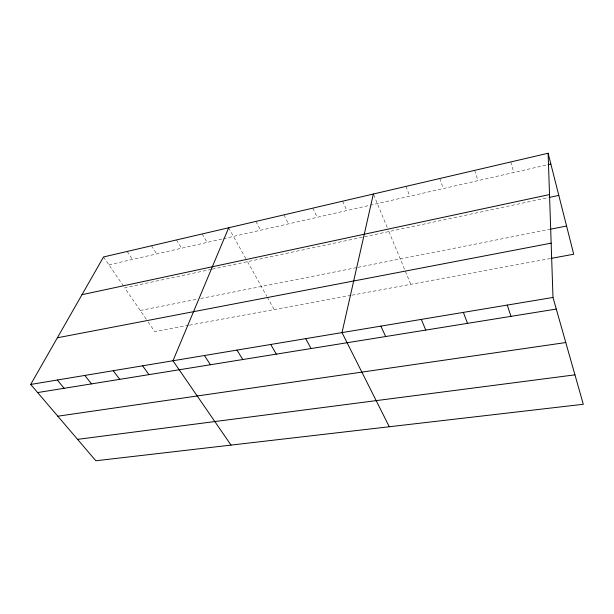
<?xml version="1.0" encoding="UTF-8"?>
<svg xmlns="http://www.w3.org/2000/svg" width="614" height="614" viewBox="0 0 614 614"><rect width="100%" height="100%" fill="white"/><g stroke="black" fill="none" stroke-linecap="round" stroke-linejoin="round"><path stroke-width="0.46" stroke-dasharray="3.07 2.3" d="M108.916 264.811L222.583 238.884M223.496 238.677L547.151 164.867M211.331 269.362L124.696 287.797L146.17 319.08M212.26 269.162L548.586 197.57M140.268 310.484L197.025 299.241M200.747 298.504L357.056 267.535M357.977 267.351L549.799 229.344M188.582 325.343L154.759 331.583L146.708 319.863M189.511 325.167L351.024 295.349M351.96 295.173L550.313 258.548M103.528 256.967L123.644 286.262M127.19 251.441L132.47 259.438M151.505 245.769L156.677 253.92M176.502 239.936L181.567 248.24M202.213 233.942L207.156 242.407M228.669 227.763L246.621 260.021M247.526 261.656L266.844 296.37M267.305 297.191L274.174 309.533M255.908 221.416L260.566 230.227M283.96 214.869L288.465 223.864M312.856 208.131L317.192 217.31M342.643 201.177L346.803 210.556M373.719 194.884L388.194 229.813M388.915 231.562L410.774 284.313M406.023 186.387L409.784 196.196M439.777 178.513L443.308 188.552M474.668 170.377L477.953 180.646M510.764 161.958L513.788 172.48"/><path stroke-width="0.92" d="M373.358 194.009L342.013 332.604L389.291 426.753M228.669 227.763L172.979 360.756L231.033 445.096M548.118 153.239L552.991 297.46L583.3 404.273L95.838 460.761L30.7 384.448L103.528 256.967L548.118 153.239L573.722 254.227L551.249 258.371M548.072 164.659L550.858 164.022M81.977 294.682L549.515 194.561M549.515 197.378L558.809 195.398M550.735 229.16L566.576 226.021M57.355 337.784L551.157 243.152M30.7 384.448L552.991 297.46M37.623 392.561L556.284 309.065M57.8 416.2L565.786 342.543M77.571 439.363L574.95 374.847M57.325 380.012L64.125 388.294M84.816 375.438L91.494 383.888M113.229 370.702L119.761 379.337M142.594 365.814L148.972 374.632M204.416 355.514L210.441 364.739M236.981 350.095L242.799 359.528M270.72 344.477L276.315 354.132M305.711 338.644L311.06 348.537M380.872 326.126L385.669 336.533M421.296 319.395L425.771 330.079M463.386 312.388L467.5 323.355M507.248 305.081L510.971 316.363"/></g></svg>
